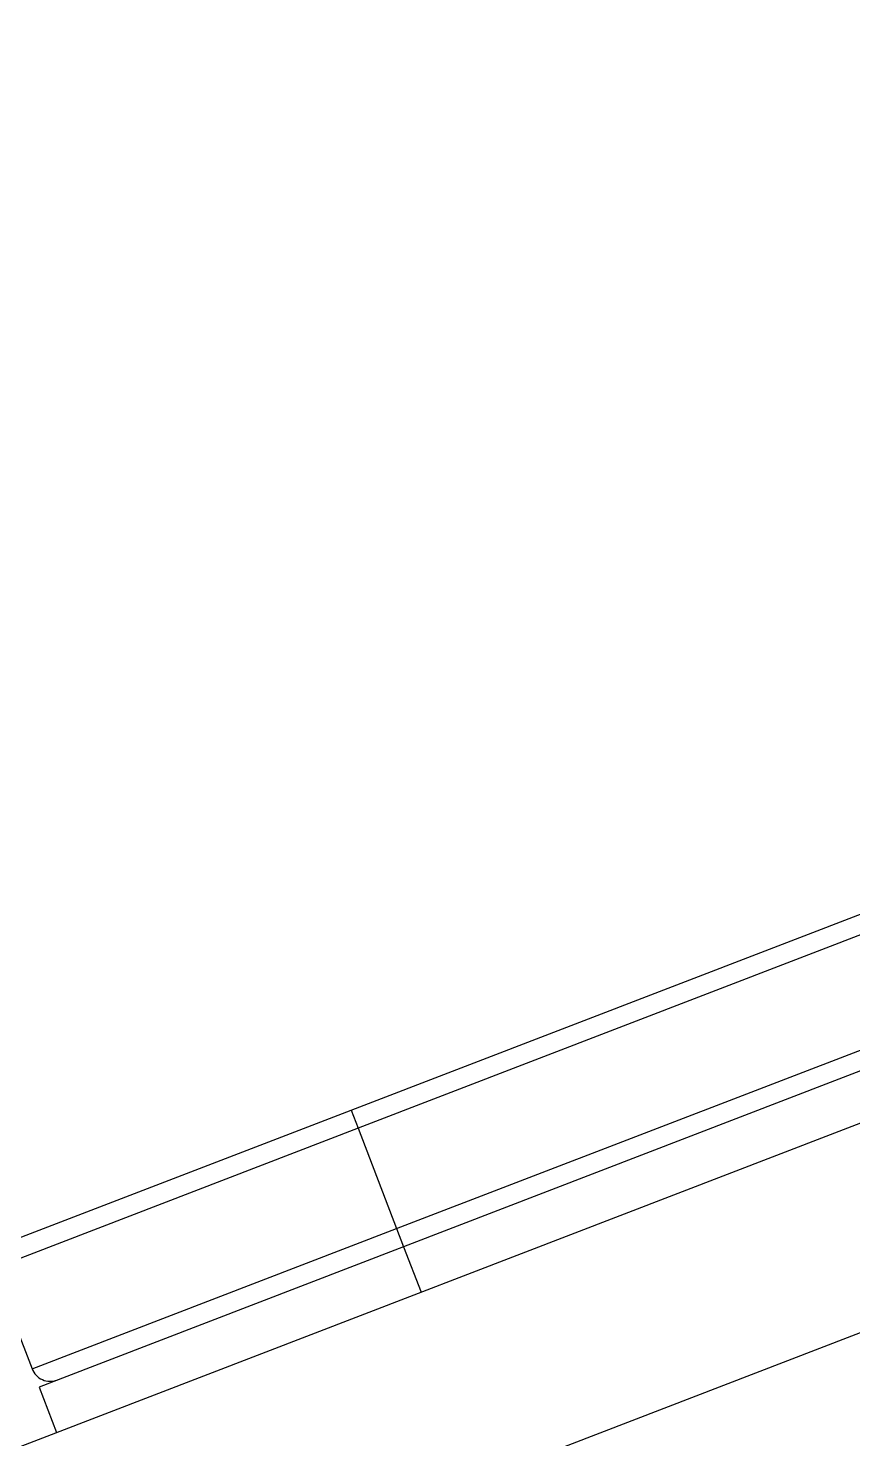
# Model space of a CAD drawing. Header units: millimetres. Extents: x 15 to 1184, y 5 to 836.
# Drawn here: x 351.21 to 368.1, y 418.12 to 447 of the extents above; entities that cross this region are included whole.
import ezdxf

# ---------------------------------------------------------------- set-up
doc = ezdxf.new("R2010")
doc.units = ezdxf.units.MM

msp = doc.modelspace()

# ---------------------------------------------------------------- linework, layer by layer
at = {"color": 7, "linetype": 'Continuous', "lineweight": 25}
for p, q in [((426.513, 447.004), (336.804, 412.473)), ((338.241, 408.74), (427.95, 443.271)), ((357.823, 424.85), (402.619, 442.093)), ((402.763, 441.72), (357.967, 424.477)), ((358.757, 422.424), (403.553, 439.667)), ((403.697, 439.293), (358.901, 422.051)), ((350.731, 422.12), (357.823, 424.85)), ((357.823, 424.85), (357.967, 424.477)), ((357.967, 424.477), (350.501, 421.603)), ((357.967, 424.477), (358.757, 422.424)), ((351.291, 419.55), (358.757, 422.424)), ((358.757, 422.424), (358.901, 422.051)), ((358.901, 422.051), (351.828, 419.328)), ((358.901, 422.051), (359.26, 421.117)), ((350.501, 421.603), (351.291, 419.55)), ((351.828, 419.328), (351.435, 419.177)), ((351.435, 419.177), (351.794, 418.244))]:
    msp.add_line(p, q, dxfattribs=at)
msp.add_arc((351.665, 419.694), 0.4, 201.0525, 291.0525, dxfattribs=at)

doc.saveas('drawing.dxf')
